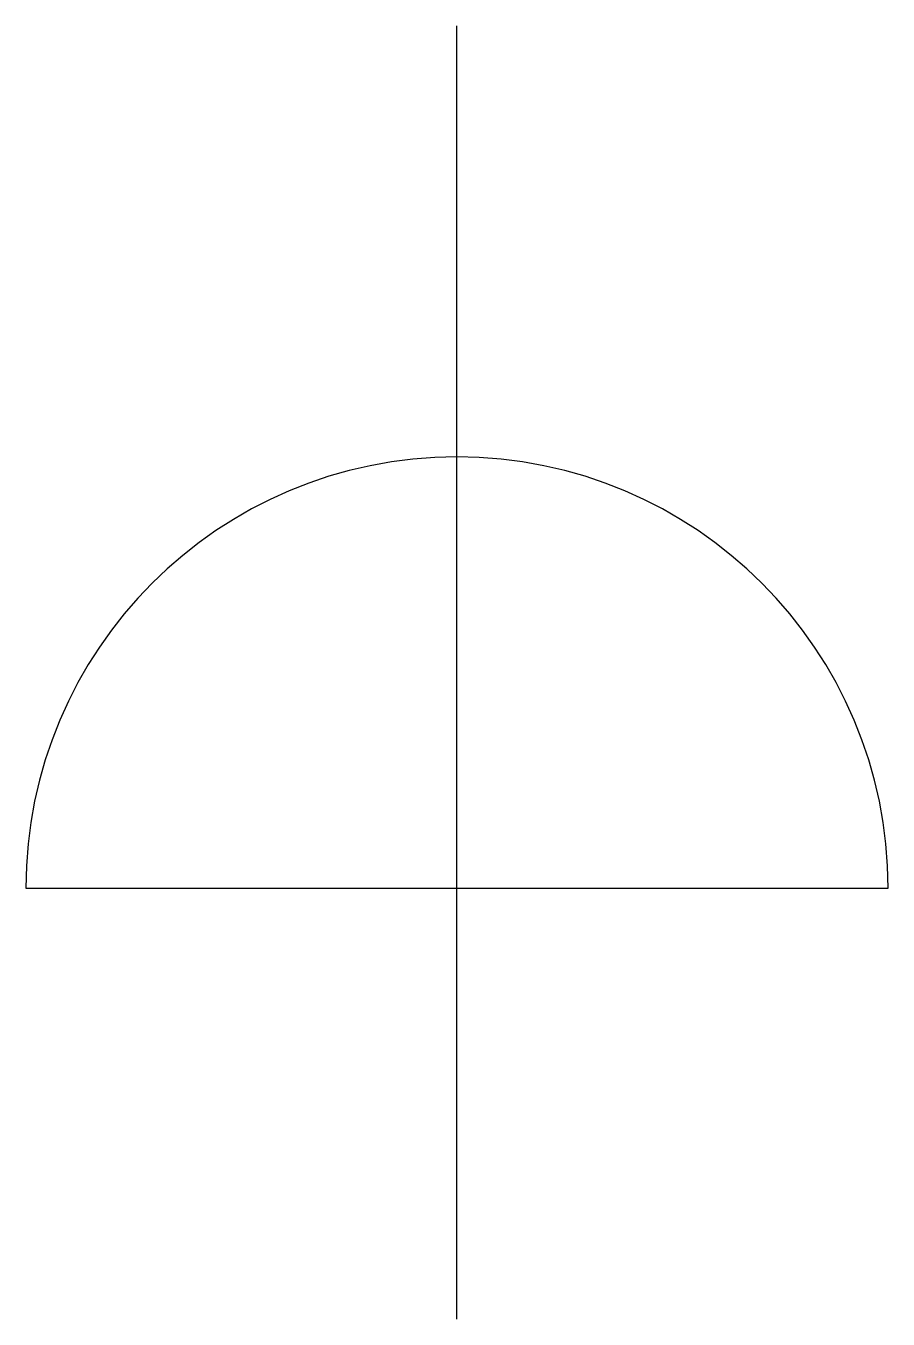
# Model space of a CAD drawing. Extents: x 356.08 to 360.08, y 285.15 to 291.15.
import ezdxf

# ---------------------------------------------------------------- set-up
doc = ezdxf.new("R2010")
doc.units = 0

msp = doc.modelspace()

# ---------------------------------------------------------------- linework, layer by layer
for p, q in [((358.0821, 285.1492), (358.0821, 291.1492)), ((356.0821, 287.1492), (360.0821, 287.1492))]:
    msp.add_line(p, q)
msp.add_arc((358.0821, 287.1492), 2, 0, 180)

doc.saveas('drawing.dxf')
